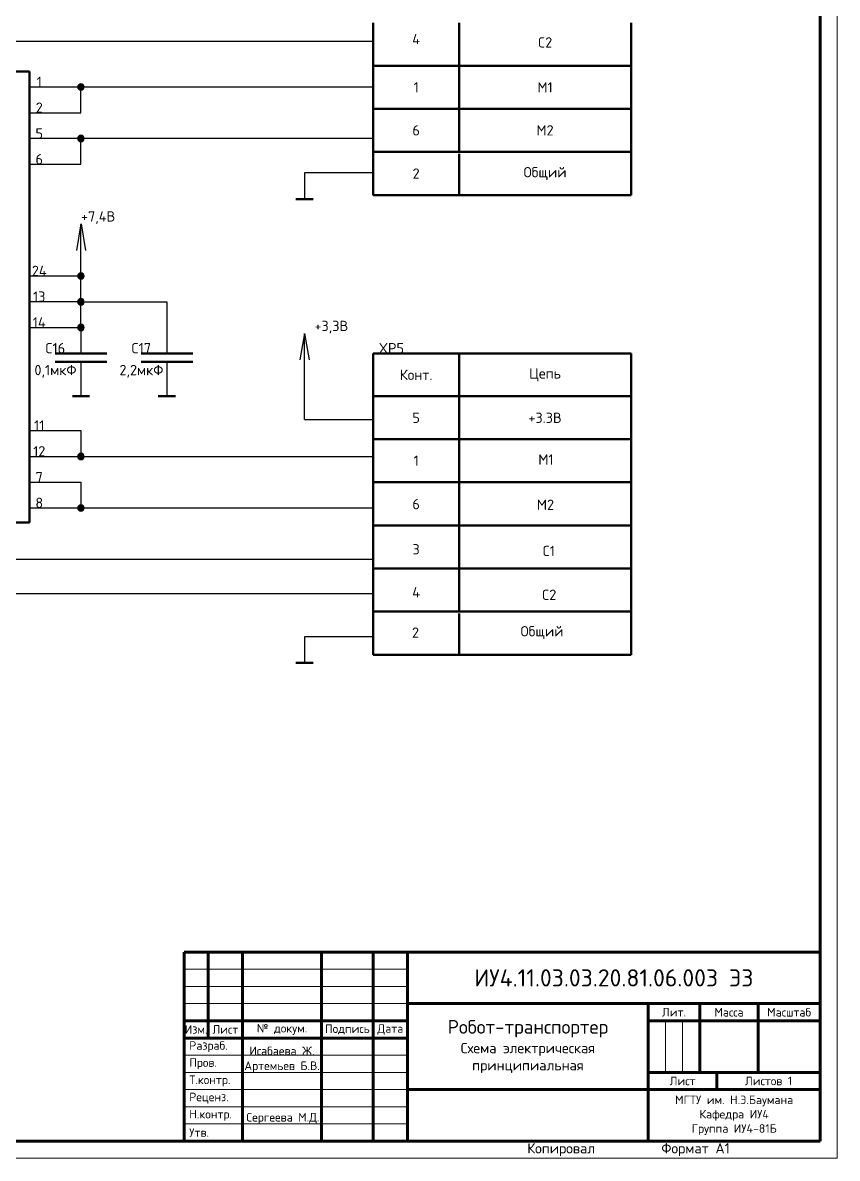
# Model space of a CAD drawing. Header units: millimetres. Extents: x -3633 to 871, y -630 to 261.
# Drawn here: x -1913.3 to -1676.3, y -333.4 to -3 of the extents above; entities that cross this region are included whole.
import ezdxf

# ---------------------------------------------------------------- set-up
doc = ezdxf.new("R2010")
doc.units = ezdxf.units.MM
for name, color, linetype, lineweight in [('border', 7, 'Continuous', 70), ('Sheet', 7, 'Continuous', 30), ('Text', 7, 'Continuous', 18)]:
    doc.layers.add(name, color=color, linetype=linetype, lineweight=lineweight)
doc.styles.add('Main', font='isocpeur.ttf', dxfattribs={"height": 3})

msp = doc.modelspace()

# ---------------------------------------------------------------- hatches: boundary and pattern name
at = {"layer": 'Sheet'}
h = msp.add_hatch(color=256, dxfattribs=at)
h.dxf.hatch_style = 1
edge = h.paths.add_edge_path()
edge.add_line((-1896.313521957121, -21.72711294703822), (-1895.377858858738, -21.72711294703822))
edge.add_ellipse((-1896.313521957121, -21.72711294703822), major_axis=(-0.9356630983830048, 0), ratio=0.9999895652899806, start_angle=90, end_angle=180, ccw=False)
edge.add_line((-1896.313521957121, -22.66276628204832), (-1896.313521957121, -21.72711294703822))
edge = h.paths.add_edge_path()
edge.add_ellipse((-1896.313521957121, -21.72711294703822), major_axis=(-0.9356630983830048, 0), ratio=0.9999895652899806, start_angle=0, end_angle=90, ccw=False)
edge.add_line((-1897.249185055504, -21.72711294703822), (-1896.313521957121, -21.72711294703822))
edge.add_line((-1896.313521957121, -21.72711294703822), (-1896.313521957121, -22.66276628204832))
edge = h.paths.add_edge_path()
edge.add_ellipse((-1896.313521957121, -21.72711294703822), major_axis=(-0.9356630983830048, 0), ratio=0.9999895652899806, start_angle=180, end_angle=360, ccw=False)
edge.add_line((-1895.377858858738, -21.72711294703822), (-1896.313521957121, -21.72711294703822))
edge.add_line((-1896.313521957121, -21.72711294703822), (-1897.249185055504, -21.72711294703822))
h = msp.add_hatch(color=256, dxfattribs=at)
h.dxf.hatch_style = 1
edge = h.paths.add_edge_path()
edge.add_line((-1896.313521957121, -21.72711294703822), (-1895.377858858738, -21.72711294703822))
edge.add_ellipse((-1896.313521957121, -21.72711294703822), major_axis=(-0.9356630983830048, 0), ratio=0.9999895652899806, start_angle=90, end_angle=180, ccw=False)
edge.add_line((-1896.313521957121, -22.66276628204832), (-1896.313521957121, -21.72711294703822))
edge = h.paths.add_edge_path()
edge.add_ellipse((-1896.313521957121, -21.72711294703822), major_axis=(-0.9356630983830048, 0), ratio=0.9999895652899806, start_angle=0, end_angle=90, ccw=False)
edge.add_line((-1897.249185055504, -21.72711294703822), (-1896.313521957121, -21.72711294703822))
edge.add_line((-1896.313521957121, -21.72711294703822), (-1896.313521957121, -22.66276628204832))
edge = h.paths.add_edge_path()
edge.add_ellipse((-1896.313521957121, -21.72711294703822), major_axis=(-0.9356630983830048, 0), ratio=0.9999895652899806, start_angle=180, end_angle=360, ccw=False)
edge.add_line((-1895.377858858738, -21.72711294703822), (-1896.313521957121, -21.72711294703822))
edge.add_line((-1896.313521957121, -21.72711294703822), (-1897.249185055504, -21.72711294703822))
h = msp.add_hatch(color=256, dxfattribs=at)
h.dxf.hatch_style = 1
edge = h.paths.add_edge_path()
edge.add_line((-1896.313521957121, -36.72711294703822), (-1895.377858858738, -36.72711294703822))
edge.add_ellipse((-1896.313521957121, -36.72711294703822), major_axis=(-0.9356630983830048, 0), ratio=0.9999895652899806, start_angle=90, end_angle=180, ccw=False)
edge.add_line((-1896.313521957121, -37.66276628204832), (-1896.313521957121, -36.72711294703822))
edge = h.paths.add_edge_path()
edge.add_ellipse((-1896.313521957121, -36.72711294703822), major_axis=(-0.9356630983830048, 0), ratio=0.9999895652899806, start_angle=0, end_angle=90, ccw=False)
edge.add_line((-1897.249185055504, -36.72711294703822), (-1896.313521957121, -36.72711294703822))
edge.add_line((-1896.313521957121, -36.72711294703822), (-1896.313521957121, -37.66276628204832))
edge = h.paths.add_edge_path()
edge.add_ellipse((-1896.313521957121, -36.72711294703822), major_axis=(-0.9356630983830048, 0), ratio=0.9999895652899806, start_angle=180, end_angle=360, ccw=False)
edge.add_line((-1895.377858858738, -36.72711294703822), (-1896.313521957121, -36.72711294703822))
edge.add_line((-1896.313521957121, -36.72711294703822), (-1897.249185055504, -36.72711294703822))
h = msp.add_hatch(color=256, dxfattribs=at)
h.dxf.hatch_style = 1
edge = h.paths.add_edge_path()
edge.add_line((-1896.313521957121, -36.72711294703822), (-1895.377858858738, -36.72711294703822))
edge.add_ellipse((-1896.313521957121, -36.72711294703822), major_axis=(-0.9356630983830048, 0), ratio=0.9999895652899806, start_angle=90, end_angle=180, ccw=False)
edge.add_line((-1896.313521957121, -37.66276628204832), (-1896.313521957121, -36.72711294703822))
edge = h.paths.add_edge_path()
edge.add_ellipse((-1896.313521957121, -36.72711294703822), major_axis=(-0.9356630983830048, 0), ratio=0.9999895652899806, start_angle=0, end_angle=90, ccw=False)
edge.add_line((-1897.249185055504, -36.72711294703822), (-1896.313521957121, -36.72711294703822))
edge.add_line((-1896.313521957121, -36.72711294703822), (-1896.313521957121, -37.66276628204832))
edge = h.paths.add_edge_path()
edge.add_ellipse((-1896.313521957121, -36.72711294703822), major_axis=(-0.9356630983830048, 0), ratio=0.9999895652899806, start_angle=180, end_angle=360, ccw=False)
edge.add_line((-1895.377858858738, -36.72711294703822), (-1896.313521957121, -36.72711294703822))
edge.add_line((-1896.313521957121, -36.72711294703822), (-1897.249185055504, -36.72711294703822))
h = msp.add_hatch(color=256, dxfattribs=at)
h.dxf.hatch_style = 1
edge = h.paths.add_edge_path()
edge.add_line((-1896.313521957121, -76.72711294703822), (-1895.377858858738, -76.72711294703822))
edge.add_ellipse((-1896.313521957121, -76.72711294703822), major_axis=(-0.9356630983830048, 0), ratio=0.9999895652899806, start_angle=90, end_angle=180, ccw=False)
edge.add_line((-1896.313521957121, -77.66276628204832), (-1896.313521957121, -76.72711294703822))
edge = h.paths.add_edge_path()
edge.add_ellipse((-1896.313521957121, -76.72711294703822), major_axis=(-0.9356630983830048, 0), ratio=0.9999895652899806, start_angle=0, end_angle=90, ccw=False)
edge.add_line((-1897.249185055504, -76.72711294703822), (-1896.313521957121, -76.72711294703822))
edge.add_line((-1896.313521957121, -76.72711294703822), (-1896.313521957121, -77.66276628204832))
edge = h.paths.add_edge_path()
edge.add_ellipse((-1896.313521957121, -76.72711294703822), major_axis=(-0.9356630983830048, 0), ratio=0.9999895652899806, start_angle=180, end_angle=360, ccw=False)
edge.add_line((-1895.377858858738, -76.72711294703822), (-1896.313521957121, -76.72711294703822))
edge.add_line((-1896.313521957121, -76.72711294703822), (-1897.249185055504, -76.72711294703822))
h = msp.add_hatch(color=256, dxfattribs=at)
h.dxf.hatch_style = 1
edge = h.paths.add_edge_path()
edge.add_line((-1896.313521957121, -76.72711294703822), (-1895.377858858738, -76.72711294703822))
edge.add_ellipse((-1896.313521957121, -76.72711294703822), major_axis=(-0.9356630983830048, 0), ratio=0.9999895652899806, start_angle=90, end_angle=180, ccw=False)
edge.add_line((-1896.313521957121, -77.66276628204832), (-1896.313521957121, -76.72711294703822))
edge = h.paths.add_edge_path()
edge.add_ellipse((-1896.313521957121, -76.72711294703822), major_axis=(-0.9356630983830048, 0), ratio=0.9999895652899806, start_angle=0, end_angle=90, ccw=False)
edge.add_line((-1897.249185055504, -76.72711294703822), (-1896.313521957121, -76.72711294703822))
edge.add_line((-1896.313521957121, -76.72711294703822), (-1896.313521957121, -77.66276628204832))
edge = h.paths.add_edge_path()
edge.add_ellipse((-1896.313521957121, -76.72711294703822), major_axis=(-0.9356630983830048, 0), ratio=0.9999895652899806, start_angle=180, end_angle=360, ccw=False)
edge.add_line((-1895.377858858738, -76.72711294703822), (-1896.313521957121, -76.72711294703822))
edge.add_line((-1896.313521957121, -76.72711294703822), (-1897.249185055504, -76.72711294703822))
h = msp.add_hatch(color=256, dxfattribs=at)
h.dxf.hatch_style = 1
edge = h.paths.add_edge_path()
edge.add_line((-1896.313521957121, -84.22711294703822), (-1895.377858858738, -84.22711294703822))
edge.add_ellipse((-1896.313521957121, -84.22711294703822), major_axis=(-0.9356630983830048, 0), ratio=0.9999895652899806, start_angle=90, end_angle=180, ccw=False)
edge.add_line((-1896.313521957121, -85.16276628204832), (-1896.313521957121, -84.22711294703822))
edge = h.paths.add_edge_path()
edge.add_ellipse((-1896.313521957121, -84.22711294703822), major_axis=(-0.9356630983830048, 0), ratio=0.9999895652899806, start_angle=0, end_angle=90, ccw=False)
edge.add_line((-1897.249185055504, -84.22711294703822), (-1896.313521957121, -84.22711294703822))
edge.add_line((-1896.313521957121, -84.22711294703822), (-1896.313521957121, -85.16276628204832))
edge = h.paths.add_edge_path()
edge.add_ellipse((-1896.313521957121, -84.22711294703822), major_axis=(-0.9356630983830048, 0), ratio=0.9999895652899806, start_angle=180, end_angle=360, ccw=False)
edge.add_line((-1895.377858858738, -84.22711294703822), (-1896.313521957121, -84.22711294703822))
edge.add_line((-1896.313521957121, -84.22711294703822), (-1897.249185055504, -84.22711294703822))
h = msp.add_hatch(color=256, dxfattribs=at)
h.dxf.hatch_style = 1
edge = h.paths.add_edge_path()
edge.add_line((-1896.313521957121, -84.22711294703822), (-1895.377858858738, -84.22711294703822))
edge.add_ellipse((-1896.313521957121, -84.22711294703822), major_axis=(-0.9356630983830048, 0), ratio=0.9999895652899806, start_angle=90, end_angle=180, ccw=False)
edge.add_line((-1896.313521957121, -85.16276628204832), (-1896.313521957121, -84.22711294703822))
edge = h.paths.add_edge_path()
edge.add_ellipse((-1896.313521957121, -84.22711294703822), major_axis=(-0.9356630983830048, 0), ratio=0.9999895652899806, start_angle=0, end_angle=90, ccw=False)
edge.add_line((-1897.249185055504, -84.22711294703822), (-1896.313521957121, -84.22711294703822))
edge.add_line((-1896.313521957121, -84.22711294703822), (-1896.313521957121, -85.16276628204832))
edge = h.paths.add_edge_path()
edge.add_ellipse((-1896.313521957121, -84.22711294703822), major_axis=(-0.9356630983830048, 0), ratio=0.9999895652899806, start_angle=180, end_angle=360, ccw=False)
edge.add_line((-1895.377858858738, -84.22711294703822), (-1896.313521957121, -84.22711294703822))
edge.add_line((-1896.313521957121, -84.22711294703822), (-1897.249185055504, -84.22711294703822))
h = msp.add_hatch(color=256, dxfattribs=at)
h.dxf.hatch_style = 1
edge = h.paths.add_edge_path()
edge.add_line((-1896.313521957121, -91.72711294703822), (-1895.377858858738, -91.72711294703822))
edge.add_ellipse((-1896.313521957121, -91.72711294703822), major_axis=(-0.9356630983830048, 0), ratio=0.9999895652899806, start_angle=90, end_angle=180, ccw=False)
edge.add_line((-1896.313521957121, -92.66276628204832), (-1896.313521957121, -91.72711294703822))
edge = h.paths.add_edge_path()
edge.add_ellipse((-1896.313521957121, -91.72711294703822), major_axis=(-0.9356630983830048, 0), ratio=0.9999895652899806, start_angle=0, end_angle=90, ccw=False)
edge.add_line((-1897.249185055504, -91.72711294703822), (-1896.313521957121, -91.72711294703822))
edge.add_line((-1896.313521957121, -91.72711294703822), (-1896.313521957121, -92.66276628204832))
edge = h.paths.add_edge_path()
edge.add_ellipse((-1896.313521957121, -91.72711294703822), major_axis=(-0.9356630983830048, 0), ratio=0.9999895652899806, start_angle=180, end_angle=360, ccw=False)
edge.add_line((-1895.377858858738, -91.72711294703822), (-1896.313521957121, -91.72711294703822))
edge.add_line((-1896.313521957121, -91.72711294703822), (-1897.249185055504, -91.72711294703822))
h = msp.add_hatch(color=256, dxfattribs=at)
h.dxf.hatch_style = 1
edge = h.paths.add_edge_path()
edge.add_line((-1896.313521957121, -91.72711294703822), (-1895.377858858738, -91.72711294703822))
edge.add_ellipse((-1896.313521957121, -91.72711294703822), major_axis=(-0.9356630983830048, 0), ratio=0.9999895652899806, start_angle=90, end_angle=180, ccw=False)
edge.add_line((-1896.313521957121, -92.66276628204832), (-1896.313521957121, -91.72711294703822))
edge = h.paths.add_edge_path()
edge.add_ellipse((-1896.313521957121, -91.72711294703822), major_axis=(-0.9356630983830048, 0), ratio=0.9999895652899806, start_angle=0, end_angle=90, ccw=False)
edge.add_line((-1897.249185055504, -91.72711294703822), (-1896.313521957121, -91.72711294703822))
edge.add_line((-1896.313521957121, -91.72711294703822), (-1896.313521957121, -92.66276628204832))
edge = h.paths.add_edge_path()
edge.add_ellipse((-1896.313521957121, -91.72711294703822), major_axis=(-0.9356630983830048, 0), ratio=0.9999895652899806, start_angle=180, end_angle=360, ccw=False)
edge.add_line((-1895.377858858738, -91.72711294703822), (-1896.313521957121, -91.72711294703822))
edge.add_line((-1896.313521957121, -91.72711294703822), (-1897.249185055504, -91.72711294703822))
h = msp.add_hatch(color=256, dxfattribs=at)
h.dxf.hatch_style = 1
edge = h.paths.add_edge_path()
edge.add_line((-1896.313521957121, -129.2271129470382), (-1895.377858858738, -129.2271129470382))
edge.add_ellipse((-1896.313521957121, -129.2271129470382), major_axis=(-0.9356630983830048, 0), ratio=0.9999895652899806, start_angle=90, end_angle=180, ccw=False)
edge.add_line((-1896.313521957121, -130.1627662820483), (-1896.313521957121, -129.2271129470382))
edge = h.paths.add_edge_path()
edge.add_ellipse((-1896.313521957121, -129.2271129470382), major_axis=(-0.9356630983830048, 0), ratio=0.9999895652899806, start_angle=0, end_angle=90, ccw=False)
edge.add_line((-1897.249185055504, -129.2271129470382), (-1896.313521957121, -129.2271129470382))
edge.add_line((-1896.313521957121, -129.2271129470382), (-1896.313521957121, -130.1627662820483))
edge = h.paths.add_edge_path()
edge.add_ellipse((-1896.313521957121, -129.2271129470382), major_axis=(-0.9356630983830048, 0), ratio=0.9999895652899806, start_angle=180, end_angle=360, ccw=False)
edge.add_line((-1895.377858858738, -129.2271129470382), (-1896.313521957121, -129.2271129470382))
edge.add_line((-1896.313521957121, -129.2271129470382), (-1897.249185055504, -129.2271129470382))
h = msp.add_hatch(color=256, dxfattribs=at)
h.dxf.hatch_style = 1
edge = h.paths.add_edge_path()
edge.add_line((-1896.313521957121, -129.2271129470382), (-1895.377858858738, -129.2271129470382))
edge.add_ellipse((-1896.313521957121, -129.2271129470382), major_axis=(-0.9356630983830048, 0), ratio=0.9999895652899806, start_angle=90, end_angle=180, ccw=False)
edge.add_line((-1896.313521957121, -130.1627662820483), (-1896.313521957121, -129.2271129470382))
edge = h.paths.add_edge_path()
edge.add_ellipse((-1896.313521957121, -129.2271129470382), major_axis=(-0.9356630983830048, 0), ratio=0.9999895652899806, start_angle=0, end_angle=90, ccw=False)
edge.add_line((-1897.249185055504, -129.2271129470382), (-1896.313521957121, -129.2271129470382))
edge.add_line((-1896.313521957121, -129.2271129470382), (-1896.313521957121, -130.1627662820483))
edge = h.paths.add_edge_path()
edge.add_ellipse((-1896.313521957121, -129.2271129470382), major_axis=(-0.9356630983830048, 0), ratio=0.9999895652899806, start_angle=180, end_angle=360, ccw=False)
edge.add_line((-1895.377858858738, -129.2271129470382), (-1896.313521957121, -129.2271129470382))
edge.add_line((-1896.313521957121, -129.2271129470382), (-1897.249185055504, -129.2271129470382))
h = msp.add_hatch(color=256, dxfattribs=at)
h.dxf.hatch_style = 1
edge = h.paths.add_edge_path()
edge.add_line((-1896.313521957121, -144.2271129470382), (-1895.377858858738, -144.2271129470382))
edge.add_ellipse((-1896.313521957121, -144.2271129470382), major_axis=(-0.9356630983830048, 0), ratio=0.9999895652899806, start_angle=90, end_angle=180, ccw=False)
edge.add_line((-1896.313521957121, -145.1627662820483), (-1896.313521957121, -144.2271129470382))
edge = h.paths.add_edge_path()
edge.add_ellipse((-1896.313521957121, -144.2271129470382), major_axis=(-0.9356630983830048, 0), ratio=0.9999895652899806, start_angle=0, end_angle=90, ccw=False)
edge.add_line((-1897.249185055504, -144.2271129470382), (-1896.313521957121, -144.2271129470382))
edge.add_line((-1896.313521957121, -144.2271129470382), (-1896.313521957121, -145.1627662820483))
edge = h.paths.add_edge_path()
edge.add_ellipse((-1896.313521957121, -144.2271129470382), major_axis=(-0.9356630983830048, 0), ratio=0.9999895652899806, start_angle=180, end_angle=360, ccw=False)
edge.add_line((-1895.377858858738, -144.2271129470382), (-1896.313521957121, -144.2271129470382))
edge.add_line((-1896.313521957121, -144.2271129470382), (-1897.249185055504, -144.2271129470382))
h = msp.add_hatch(color=256, dxfattribs=at)
h.dxf.hatch_style = 1
edge = h.paths.add_edge_path()
edge.add_line((-1896.313521957121, -144.2271129470382), (-1895.377858858738, -144.2271129470382))
edge.add_ellipse((-1896.313521957121, -144.2271129470382), major_axis=(-0.9356630983830048, 0), ratio=0.9999895652899806, start_angle=90, end_angle=180, ccw=False)
edge.add_line((-1896.313521957121, -145.1627662820483), (-1896.313521957121, -144.2271129470382))
edge = h.paths.add_edge_path()
edge.add_ellipse((-1896.313521957121, -144.2271129470382), major_axis=(-0.9356630983830048, 0), ratio=0.9999895652899806, start_angle=0, end_angle=90, ccw=False)
edge.add_line((-1897.249185055504, -144.2271129470382), (-1896.313521957121, -144.2271129470382))
edge.add_line((-1896.313521957121, -144.2271129470382), (-1896.313521957121, -145.1627662820483))
edge = h.paths.add_edge_path()
edge.add_ellipse((-1896.313521957121, -144.2271129470382), major_axis=(-0.9356630983830048, 0), ratio=0.9999895652899806, start_angle=180, end_angle=360, ccw=False)
edge.add_line((-1895.377858858738, -144.2271129470382), (-1896.313521957121, -144.2271129470382))
edge.add_line((-1896.313521957121, -144.2271129470382), (-1897.249185055504, -144.2271129470382))

# ---------------------------------------------------------------- linework, layer by layer
at = {"layer": 'border', "lineweight": 18}
for p, q in [((-1676.313521957121, 260.5501607122369), (-1676.313521957121, -333.4498392877631)), ((-1866.313521957122, -278.4498392877631), (-1801.313521957121, -278.4498392877631)), ((-1866.313521957122, -283.4498392877631), (-1801.313521957121, -283.4498392877631)), ((-1866.313521957122, -283.4498392877631), (-1801.313521957121, -283.4498392877631)), ((-1801.313521957121, -288.4498392877631), (-1866.313521957121, -288.4498392877631)), ((-1726.313521957121, -293.4498392877631), (-1726.313521957121, -308.4498392877631)), ((-1726.313521957121, -308.4498392877631), (-1726.313521957121, -293.4498392877631)), ((-1726.313521957121, -293.4498392877631), (-1726.313521957121, -308.4498392877631)), ((-1726.313521957121, -308.4498392877631), (-1726.313521957121, -293.4498392877631)), ((-1726.313521957121, -293.4498392877631), (-1726.313521957121, -308.4498392877631)), ((-1721.313521957121, -293.4498392877631), (-1721.313521957121, -308.4498392877631)), ((-1866.313521957122, -308.4498392877631), (-1849.313521957122, -308.4498392877631)), ((-1801.313521957121, -308.4498392877631), (-1849.313521957122, -308.4498392877631)), ((-1866.313521957122, -313.4498392877631), (-1849.313521957122, -313.4498392877631)), ((-1801.313521957121, -313.4498392877631), (-1849.313521957122, -313.4498392877631)), ((-1866.313521957121, -318.4498392877631), (-1801.313521957121, -318.4498392877631)), ((-1676.313521957121, -333.4498392877631), (-2517.313521957121, -333.4498392877631))]:
    msp.add_line(p, q, dxfattribs=at)
at = {"layer": 'border', "lineweight": 70}
for p, q in [((-1681.313521957121, 255.5501607122369), (-1681.313521957122, -328.4498392877631)), ((-1681.313521957122, -328.4498392877631), (-1681.313521957122, -143.4498392877631)), ((-1681.313521957122, -273.4498392877631), (-1866.313521957122, -273.4498392877631)), ((-1866.313521957122, -273.4498392877631), (-1866.313521957122, -328.4498392877631)), ((-1859.313521957122, -273.4498392877631), (-1859.313521957122, -298.4498392877631)), ((-1849.313521957122, -328.4498392877631), (-1849.313521957122, -273.4498392877631)), ((-1826.313521957121, -273.4498392877631), (-1826.313521957121, -328.4498392877631)), ((-1811.313521957121, -273.4498392877631), (-1811.313521957121, -328.4498392877631)), ((-1681.313521957122, -328.4498392877631), (-1681.313521957122, -273.4498392877631)), ((-1681.313521957122, -288.4498392877631), (-1801.313521957121, -288.4498392877631)), ((-1731.313521957122, -288.4498392877631), (-1731.313521957122, -328.4498392877631)), ((-1716.313521957122, -288.4498392877631), (-1716.313521957122, -308.4498392877631)), ((-1699.313521957122, -288.4498392877631), (-1699.313521957122, -308.4498392877631)), ((-1826.313521957121, -293.4498392877631), (-1866.313521957121, -293.4498392877631)), ((-1826.313521957121, -293.4498392877631), (-1811.313521957121, -293.4498392877631)), ((-1811.313521957121, -293.4498392877631), (-1801.313521957121, -293.4498392877631)), ((-1731.313521957122, -293.4498392877631), (-1681.313521957122, -293.4498392877631)), ((-1866.313521957122, -298.4498392877631), (-1801.313521957121, -298.4498392877631)), ((-1731.313521957122, -308.4498392877631), (-1681.313521957122, -308.4498392877631)), ((-1711.313521957122, -313.4498392877631), (-1711.313521957122, -308.4498392877631)), ((-1801.313521957121, -313.4498392877631), (-1731.313521957122, -313.4498392877631)), ((-1731.313521957122, -313.4498392877631), (-1681.313521957122, -313.4498392877631)), ((-1681.313521957122, -328.4498392877631), (-2509.313521957121, -328.4498392877631)), ((-1866.313521957122, -328.4498392877631), (-1681.313521957122, -328.4498392877631))]:
    msp.add_line(p, q, dxfattribs=at)
at = {"layer": 'border', "lineweight": 40}
for p, q in [((-1826.313521957121, -273.4498392877631), (-1849.313521957121, -273.4498392877631)), ((-1716.313521957122, -273.4498392877631), (-1716.313521957122, -273.4498392877631)), ((-1681.313521957122, -273.4498392877631), (-1699.313521957122, -273.4498392877631)), ((-1681.313521957122, -288.4498392877631), (-1681.313521957122, -293.4498392877631)), ((-1681.313521957122, -288.4498392877631), (-1681.313521957122, -293.4498392877631)), ((-1681.313521957122, -328.4498392877631), (-1681.313521957122, -328.4498392877631))]:
    msp.add_line(p, q, dxfattribs=at)
at = {"layer": 'border'}
for p, q in [((-1811.313521957121, -273.4498392877631), (-1801.313521957121, -273.4498392877631)), ((-1801.313521957121, -273.4498392877631), (-1801.313521957121, -328.4498392877631)), ((-1866.313521957122, -278.4498392877631), (-1866.313521957122, -278.4498392877631)), ((-1866.313521957122, -293.4498392877631), (-1866.313521957122, -298.4498392877631)), ((-1826.313521957121, -293.4498392877631), (-1826.313521957121, -298.4498392877631)), ((-1811.313521957121, -293.4498392877631), (-1811.313521957121, -298.4498392877631)), ((-1849.313521957122, -303.4498392877631), (-1849.313521957122, -298.4498392877631)), ((-1849.313521957122, -303.4498392877631), (-1849.313521957122, -308.4498392877631)), ((-1811.313521957121, -300.9498392877631), (-1811.313521957121, -300.9498392877631)), ((-1811.313521957121, -300.9498392877631), (-1811.313521957121, -300.9498392877631)), ((-1811.313521957121, -300.9498392877631), (-1811.313521957121, -300.9498392877631)), ((-1849.313521957122, -305.9498392877631), (-1849.313521957122, -305.9498392877631)), ((-1849.313521957122, -313.4498392877631), (-1849.313521957122, -313.4498392877631))]:
    msp.add_line(p, q, dxfattribs=at)
at = {"layer": 'border', "lineweight": 20}
for p, q in [((-1866.313521957122, -303.4498392877631), (-1801.313521957121, -303.4498392877631)), ((-1866.313521957122, -303.4498392877631), (-1801.313521957121, -303.4498392877631)), ((-1866.313521957122, -323.4498392877631), (-1801.313521957121, -323.4498392877631)), ((-1866.313521957122, -323.4498392877631), (-1849.313521957121, -323.4498392877631)), ((-1826.313521957121, -323.4498392877631), (-1801.313521957121, -323.4498392877631))]:
    msp.add_line(p, q, dxfattribs=at)
at = {"layer": 'Sheet', "lineweight": 50}
for p, q in [((-1811.313674209513, -53.19253712478712), (-1811.313674209513, -3.086550741243627)), ((-1786.313623458729, -3.086550741243627), (-1786.313623458729, -40.58662686741263)), ((-1736.313521957121, -3.086550741243627), (-1736.313521957121, -40.58662686741263)), ((-1736.313521957121, -15.58657611664512), (-1811.313674209513, -15.58657611664512)), ((-1736.313521957121, -28.08660149204752), (-1811.313674209513, -28.08660149204752)), ((-1736.313521957121, -40.58662686741263), (-1811.313674209513, -40.58662686741263)), ((-1786.315179778168, -41.19567922559145), (-1786.315179778168, -53.17578959602724)), ((-1736.315078276561, -40.10732419457781), (-1736.315078276561, -53.17578959602724)), ((-1833.809601389328, -54.32926705383579), (-1828.809601389328, -54.32926705383579)), ((-1736.315078276561, -53.17578959602724), (-1811.315230528952, -53.17578959602724)), ((-1903.813521957121, -99.22711294703731), (-1888.813521957121, -99.22711294703731)), ((-1891.313521957121, -101.7271129470373), (-1903.813521957121, -101.7271129470373)), ((-1888.813521957121, -101.7271129470373), (-1903.813521957121, -101.7271129470373)), ((-1878.813521957121, -99.22711294703731), (-1863.813521957121, -99.22711294703731)), ((-1863.813521957121, -101.7271129470373), (-1878.813521957121, -101.7271129470373)), ((-1811.313674209513, -136.7271129470373), (-1811.313674209513, -99.2270368208683)), ((-1736.313521957121, -99.2270368208683), (-1811.313674209513, -99.2270368208683)), ((-1786.313623458729, -99.2270368208683), (-1786.313623458729, -136.7271129470373)), ((-1736.313521957121, -99.2270368208683), (-1736.313521957121, -136.7271129470373)), ((-1898.813521957121, -111.7271129470373), (-1893.813521957121, -111.7271129470373)), ((-1871.313521957121, -111.7271129470373), (-1873.813521957121, -111.7271129470373)), ((-1873.813521957121, -111.7271129470373), (-1868.813521957121, -111.7271129470373)), ((-1736.313521957121, -111.7270621962698), (-1811.313674209513, -111.7270621962698)), ((-1736.313521957121, -124.2270875716722), (-1811.313674209513, -124.2270875716722)), ((-1736.313521957121, -136.7271129470373), (-1811.313674209513, -136.7271129470373)), ((-1811.313674209513, -186.9265953920785), (-1811.313674209513, -136.852600599208)), ((-1786.313623458729, -136.852600599208), (-1786.313623458729, -174.352676725377)), ((-1736.313521957121, -136.852600599208), (-1736.313521957121, -174.352676725377)), ((-1736.313521957121, -149.3526259746095), (-1811.313674209513, -149.3526259746095)), ((-1736.313521957121, -161.8526513500119), (-1811.313674209513, -161.8526513500119)), ((-1736.313521957121, -174.352676725377), (-1811.313674209513, -174.352676725377)), ((-1786.315179778168, -174.9617290835558), (-1786.315179778168, -186.9418394539916)), ((-1736.315078276561, -173.8733740525422), (-1736.315078276561, -186.9418394539916)), ((-1736.315078276561, -186.9418394539916), (-1811.315230528952, -186.9418394539916)), ((-1833.809601389328, -189.3292670538358), (-1828.809601389328, -189.3292670538358))]:
    msp.add_line(p, q, dxfattribs=at)
at = {"layer": 'Sheet'}
for p, q in [((-1811.313521957121, -8.449839287763098), (-2066.313521957121, -8.449839287763098)), ((-1911.313521957121, -21.72711294703731), (-1811.313521957121, -21.72711294703731)), ((-1896.313521957121, -29.22711294703731), (-1896.313521957121, -21.72711294703731)), ((-1911.313521957121, -29.22711294703731), (-1896.313521957121, -29.22711294703731)), ((-1811.313521957121, -36.72711294703731), (-1911.313521957121, -36.72711294703731)), ((-1896.313521957121, -44.22711294703731), (-1896.313521957121, -36.72711294703731)), ((-1911.313521957121, -44.22711294703731), (-1896.313521957121, -44.22711294703731)), ((-1831.313521957121, -46.72711294703731), (-1831.313521957121, -54.22711294703731)), ((-1811.260190782003, -46.72711294703731), (-1831.313521957121, -46.72711294703731)), ((-1896.300230308234, -61.58490418367182), (-1897.647718105424, -69.28525623737733)), ((-1896.313521957121, -91.72711294703731), (-1896.313521957121, -61.72711294703731)), ((-1896.29522105992, -61.58490418367182), (-1894.947733262731, -69.28525623737733)), ((-1896.313521957121, -76.72711294703731), (-1911.313521957121, -76.72711294703731)), ((-1896.313521957121, -84.22711294703731), (-1911.313521957121, -84.22711294703731)), ((-1896.313521957121, -84.22711294703731), (-1871.313521957121, -84.22711294703731)), ((-1871.313521957121, -84.22711294703731), (-1871.313521957121, -99.22711294703731)), ((-1911.313521957121, -91.72711294703731), (-1896.313521957121, -91.72711294703731)), ((-1896.313521957121, -91.72711294703731), (-1896.313521957121, -99.22711294703731)), ((-1831.316026581278, -93.4641522097877), (-1832.663514378468, -101.1645042634932)), ((-1831.313521957121, -118.4498392877631), (-1831.313521957121, -93.4498392877631)), ((-1831.311017332964, -93.4641522097877), (-1829.963529535775, -101.1645042634932)), ((-1896.313521957121, -101.7271129470373), (-1896.313521957121, -111.7271129470373)), ((-1871.313521957121, -101.7271129470373), (-1871.313521957121, -111.7271129470373)), ((-1831.313521957121, -118.4498392877631), (-1811.313521957121, -118.4498392877631)), ((-1911.313521957121, -121.7271129470373), (-1896.313521957121, -121.7271129470373)), ((-1896.313521957121, -121.7271129470373), (-1896.313521957121, -129.2271129470373)), ((-1911.313521957121, -129.2271129470373), (-1811.313521957121, -129.2271129470373)), ((-1911.313521957121, -136.7271129470373), (-1896.313521957121, -136.7271129470373)), ((-1896.313521957121, -136.7271129470373), (-1896.313521957121, -144.2271129470373)), ((-1911.313521957121, -144.2271129470373), (-1811.313521957121, -144.2271129470373)), ((-1811.313521957121, -159.2271129470373), (-2066.313521957121, -159.2271129470373)), ((-1811.313521957121, -169.2271129470373), (-2066.313521957121, -169.2271129470373)), ((-1831.313521957121, -181.7271129470373), (-1831.313521957121, -189.2271129470373)), ((-1811.313521957121, -181.7271129470373), (-1831.313521957121, -181.7271129470373))]:
    msp.add_line(p, q, dxfattribs=at)
at = {"layer": 'Sheet', "lineweight": 50}
msp.add_lwpolyline([(-1911.313521957121, -17.2425184082058), (-1966.313521957121, -17.2425184082058), (-1966.313521957121, -148.4498392877631), (-1911.313521957121, -148.4498392877631)], close=True, dxfattribs=at)
at = {"layer": 'Sheet'}
for centre, start, end in [((-1896.313521957121, -21.72711294703731), 0, 180), ((-1896.313521957121, -21.72711294703731), 0, 180), ((-1896.313521957121, -21.72711294703731), 0, 180), ((-1896.313521957121, -21.72711294703731), 180, 0), ((-1896.313521957121, -21.72711294703731), 180, 0), ((-1896.313521957121, -21.72711294703731), 180, 0), ((-1896.313521957121, -36.72711294703731), 0, 180), ((-1896.313521957121, -36.72711294703731), 0, 180), ((-1896.313521957121, -36.72711294703731), 0, 180), ((-1896.313521957121, -36.72711294703731), 180, 0), ((-1896.313521957121, -36.72711294703731), 180, 0), ((-1896.313521957121, -36.72711294703731), 180, 0), ((-1896.313521957121, -76.72711294703731), 0, 180), ((-1896.313521957121, -76.72711294703731), 0, 180), ((-1896.313521957121, -76.72711294703731), 0, 180), ((-1896.313521957121, -76.72711294703731), 180, 0), ((-1896.313521957121, -76.72711294703731), 180, 0), ((-1896.313521957121, -76.72711294703731), 180, 0), ((-1896.313521957121, -84.22711294703731), 0, 180), ((-1896.313521957121, -84.22711294703731), 0, 180), ((-1896.313521957121, -84.22711294703731), 0, 180), ((-1896.313521957121, -84.22711294703731), 180, 0), ((-1896.313521957121, -84.22711294703731), 180, 0), ((-1896.313521957121, -84.22711294703731), 180, 0), ((-1896.313521957121, -91.72711294703731), 0, 180), ((-1896.313521957121, -91.72711294703731), 0, 180), ((-1896.313521957121, -91.72711294703731), 0, 180), ((-1896.313521957121, -91.72711294703731), 180, 0), ((-1896.313521957121, -91.72711294703731), 180, 0), ((-1896.313521957121, -91.72711294703731), 180, 0), ((-1896.313521957121, -129.2271129470373), 0, 180), ((-1896.313521957121, -129.2271129470373), 0, 180), ((-1896.313521957121, -129.2271129470373), 0, 180), ((-1896.313521957121, -129.2271129470373), 180, 0), ((-1896.313521957121, -129.2271129470373), 180, 0), ((-1896.313521957121, -129.2271129470373), 180, 0), ((-1896.313521957121, -144.2271129470373), 0, 180), ((-1896.313521957121, -144.2271129470373), 0, 180), ((-1896.313521957121, -144.2271129470373), 0, 180), ((-1896.313521957121, -144.2271129470373), 180, 0), ((-1896.313521957121, -144.2271129470373), 180, 0), ((-1896.313521957121, -144.2271129470373), 180, 0)]:
    msp.add_arc(centre, 0.488168655373956, start, end, dxfattribs=at)
at = {"layer": 'Sheet', "extrusion": (0, 0, -1)}
for centre in [(-1896.313521957121, -21.72711294703731), (-1896.313521957121, -21.72711294703731), (-1896.313521957121, -36.72711294703731), (-1896.313521957121, -36.72711294703731), (-1896.313521957121, -76.72711294703731), (-1896.313521957121, -76.72711294703731), (-1896.313521957121, -84.22711294703731), (-1896.313521957121, -84.22711294703731), (-1896.313521957121, -91.72711294703731), (-1896.313521957121, -91.72711294703731), (-1896.313521957121, -129.2271129470373), (-1896.313521957121, -129.2271129470373), (-1896.313521957121, -144.2271129470373), (-1896.313521957121, -144.2271129470373)]:
    msp.add_ellipse(centre, major_axis=(-0.9356630983830045, 0), ratio=0.9999895652899807, dxfattribs=at)
at = {"layer": 'Text', "lineweight": 18}
msp.add_line((-1911.313521957121, -24.22711294703731), (-1911.313521957121, -24.22711294703731), dxfattribs=at)
msp.add_line((-1911.313521957121, -24.22711294703731), (-1911.313521957121, -24.22711294703731), dxfattribs=at)

# ---------------------------------------------------------------- texts
at = {"layer": 'border', "char_height": 2.5, "attachment_point": 5, "style": 'Main'}
for s, insert, width in [('\\pxqc;Масса', (-1707.813521957122, -290.9498392877631), 8.8067484365828), ('\\pxqc;Масштаб', (-1690.313521957122, -290.9498392877631), 12.13842140225284), ('\\pxqc;№ докум.', (-1837.813521957122, -295.9498392877631), 22.84084214540326)]:
    msp.add_mtext(s, dxfattribs=dict(at, insert=insert, width=width))
at = {"layer": 'border', "style": 'Main'}
for s, width, gutter_width, insert, char_height, attachment_point in [('Изм.', 2.5, 12.5, (-1862.813521957122, -295.9498392877631), 2.5, 5), ('\\pxqc;Лист', 5.196161650480008, 12.5, (-1854.313521957122, -295.9498392877631), 2.5, 5), ('\\pxqc;Подпись', 5, 12.5, (-1818.813521957121, -295.9498392877631), 2.5, 5), ('Пров.', 7.5, 12.5, (-1864.813521957122, -305.9429255481373), 2.5, 4), ('\\pxqc;Лист', 2.5, 12.5, (-1721.313521957121, -310.9498392877631), 2.5, 5), ('Реценз.', 2.5, 12.5, (-1864.813521957122, -315.9510507007321), 2.5, 4), ('\\pxqc;                  Копировал ', 70, 15, (-1773.813521957121, -330.9498392877626), 3, 5), ('\\pxql;  Формат A1', 40.02093914398574, 15, (-1711.313521957123, -330.9498392877631), 3, 5)]:
    msp.add_mtext_dynamic_manual_height_columns(s, width=width, gutter_width=gutter_width, heights=[0], dxfattribs=dict(at, insert=insert, char_height=char_height, attachment_point=attachment_point))
at = {"layer": 'border', "char_height": 2.5, "style": 'Main'}
for s, insert, attachment_point in [('\\pxqc;Дата', (-1806.313521957121, -295.9498392877631), 5), ('Разраб.', (-1864.813521957122, -300.9776578609412), 4), ('Т.контр.', (-1864.813521957122, -310.9497692890245), 4), ('\\pxqc;Листов 1 ', (-1696.313521957122, -310.9498392877631), 5), ('Н.контр.', (-1864.813521957122, -320.9501300765551), 4), ('Утв.', (-1864.813521957122, -325.9497582778358), 4)]:
    msp.add_mtext(s, dxfattribs=dict(at, insert=insert, attachment_point=attachment_point))
at = {"layer": 'Text', "lineweight": 80, "char_height": 3, "style": 'Main'}
for s, width, insert, attachment_point in [('\\pxqc;4', 6.25, (-1798.813521957121, -7.798036961161415), 5), ('C2', 11.71328799147659, (-1761.313572707925, -8.745490584812615), 5), ('\\pxqc;1', 12.5, (-1798.813521957121, -21.83655074124363), 5), ('M1', 15.69257388713368, (-1761.313572707925, -21.83656977278588), 5), ('\\pxqc;6', 6.25, (-1798.813521957121, -34.33655074124363), 5), ('M2', 15.69257388713368, (-1761.313521957121, -34.33658880432813), 5), ('\\pxqc;2', 6.25, (-1798.815078276561, -46.92571346985824), 5), ('Общий', 15.69257388713368, (-1761.315078276561, -46.92575153294274), 5), ('+7,4B', 15.69257388713368, (-1896.29522105992, -61.58490418367182), 7), ('\\pxqc;+3,3B', 15.69257388713368, (-1831.313521957121, -93.4498392877631), 7), ('\\pxsm2,qc;XP5', 10.59703654444093, (-1811.313674209513, -99.2270368208683), 7), ('\\pxqc;Конт.', 12.5, (-1798.813521957121, -105.4770368208683), 5), ('\\pxqc;Цепь', 11.71328799147659, (-1761.313572707925, -105.4770495085695), 5), ('\\pxqc;5', 12.5, (-1798.813521957121, -117.9770368208683), 5), ('+3.3B', 15.69257388713368, (-1761.313572707925, -117.9770558524106), 5), ('M1', 15.69257388713368, (-1761.052126199128, -130.1294737266871), 5), ('\\pxqc;1', 6.25, (-1798.813521957121, -130.4770368208683), 5), ('6', 12.5, (-1798.813521957121, -143.102600599208), 5), ('M2', 15.69257388713368, (-1761.182770859634, -143.2826589710185), 5), ('3', 12.5, (-1798.813521957121, -156.2487003567894), 5), ('\\pxqc;C1', 15.69257388713368, (-1760.261220641516, -156.7253166676874), 5), ('4', 6.25, (-1798.813521957121, -168.7487003567894), 5), ('C2', 11.71328799147659, (-1760.128961082451, -169.4831030073592), 5), ('\\pxqc;2', 6.25, (-1799.000123377469, -180.4950889455195), 5), ('Общий', 15.69257388713368, (-1762.194919562828, -180.495127008604), 5)]:
    msp.add_mtext_dynamic_manual_height_columns(s, width=width, gutter_width=18.75, heights=[0], dxfattribs=dict(at, insert=insert, attachment_point=attachment_point))
at = {"layer": 'Text', "lineweight": 18, "char_height": 3, "style": 'Main'}
for s, width, heights, insert, attachment_point in [('\\pxsm1.5,qc;1', 5.742729539905213, [0], (-1911.313521957121, -21.72711294703731), 7), ('\\pxsm1.5,qc;2', 5.742729539905213, [0], (-1911.313521957121, -29.22711294703731), 7), ('\\pxsm1.5,qc;5', 5.742729539905213, [0], (-1911.313521957121, -36.72711294703731), 7), ('\\pxsm1.5,qc;6', 5.742729539905213, [0], (-1911.313521957121, -44.22711294703731), 7), ('\\pxsm1.5,qc;24', 5.742729539905213, [0], (-1911.313521957121, -76.72711294703731), 7), ('\\pxsm1.5,qc;13', 5.742729539905213, [0], (-1911.313521957121, -84.22711294703731), 7), ('\\pxsm1.5,qc;14', 5.742729539905213, [0], (-1911.313521957121, -91.72711294703731), 7), ('\\pxsm2,qc;C16', 6.185530263843248, [0], (-1903.813521957121, -99.22711294703731), 8), ('\\pxsm2,qc;C17', 6.185530263843248, [0], (-1878.813521957121, -99.22711294703731), 8), ('\\pxsm1.5,qc;0,1мкФ', 5.184931725860224, [4], (-1903.728084324177, -102.5961210435069), 2), ('\\pxsm1.5,qc;2,2мкФ', 5.184931725860224, [4], (-1878.728084324177, -102.5961210435069), 2), ('\\pxsm1.5,qc;11', 5.742729539905213, [0], (-1911.313521957121, -121.7271129470373), 7), ('\\pxsm1.5,qc;12', 5.742729539905213, [0], (-1911.313521957121, -129.2271129470373), 7), ('\\pxsm1.5,qc;7', 5.742729539905213, [0], (-1911.313521957121, -136.7271129470373), 7), ('\\pxsm1.5,qc;8', 5.742729539905213, [0], (-1911.313521957121, -144.2271129470373), 7)]:
    msp.add_mtext_dynamic_manual_height_columns(s, width=width, gutter_width=15, heights=heights, dxfattribs=dict(at, insert=insert, attachment_point=attachment_point))
at = {"layer": 'Text', "attachment_point": 5, "style": 'Main'}
for s, width, heights, insert, char_height in [('{\\H1.66667x;ИУ4.11.03.03.20.81.06.003 Э3}', 119.9999999999995, [15], (-1741.313521957121, -280.9498392877631), 3), ('\\pxqc;{\\H1.33333x;Робот-транспортер}\\PСхема электрическая \\Pпринципиальная ', 60, [0], (-1766.313521957121, -300.9498392877631), 3), ('\\pxqc;МГТУ им. Н.Э.Баумана\\P\\pq*;Кафедра ИУ4\\P\\pqc;Группа ИУ4-81Б', 47.99944996940758, [14.02378910606276], (-1706.313521957122, -320.9498392877631), 2.5)]:
    msp.add_mtext_dynamic_manual_height_columns(s, width=width, gutter_width=66.06407754588872, heights=heights, dxfattribs=dict(at, insert=insert, char_height=char_height))
at = {"layer": 'Text', "insert": (-1723.813521957121, -290.9498392877631), "char_height": 2.5, "attachment_point": 5, "style": 'Main'}
msp.add_mtext('\\pxqc;Лит.', dxfattribs=at)
at = {"layer": 'Text', "char_height": 2.5, "attachment_point": 7, "style": 'Main'}
for s, insert, width in [('\\pxsm1.5,qc;Исабаева Ж.', (-1849.313521957122, -303.4498392877631), 22.93052872892035), ('\\pxsm1,qc;Артемьев Б.В.', (-1849.313521957122, -308.4498392877631), 23.00000000000041), ('\\pxsm1.5,qc;Сергеева М.Д.', (-1849.313521957122, -323.4498392877631), 23.51313834953866)]:
    msp.add_mtext(s, dxfattribs=dict(at, insert=insert, width=width))

doc.saveas('drawing.dxf')
